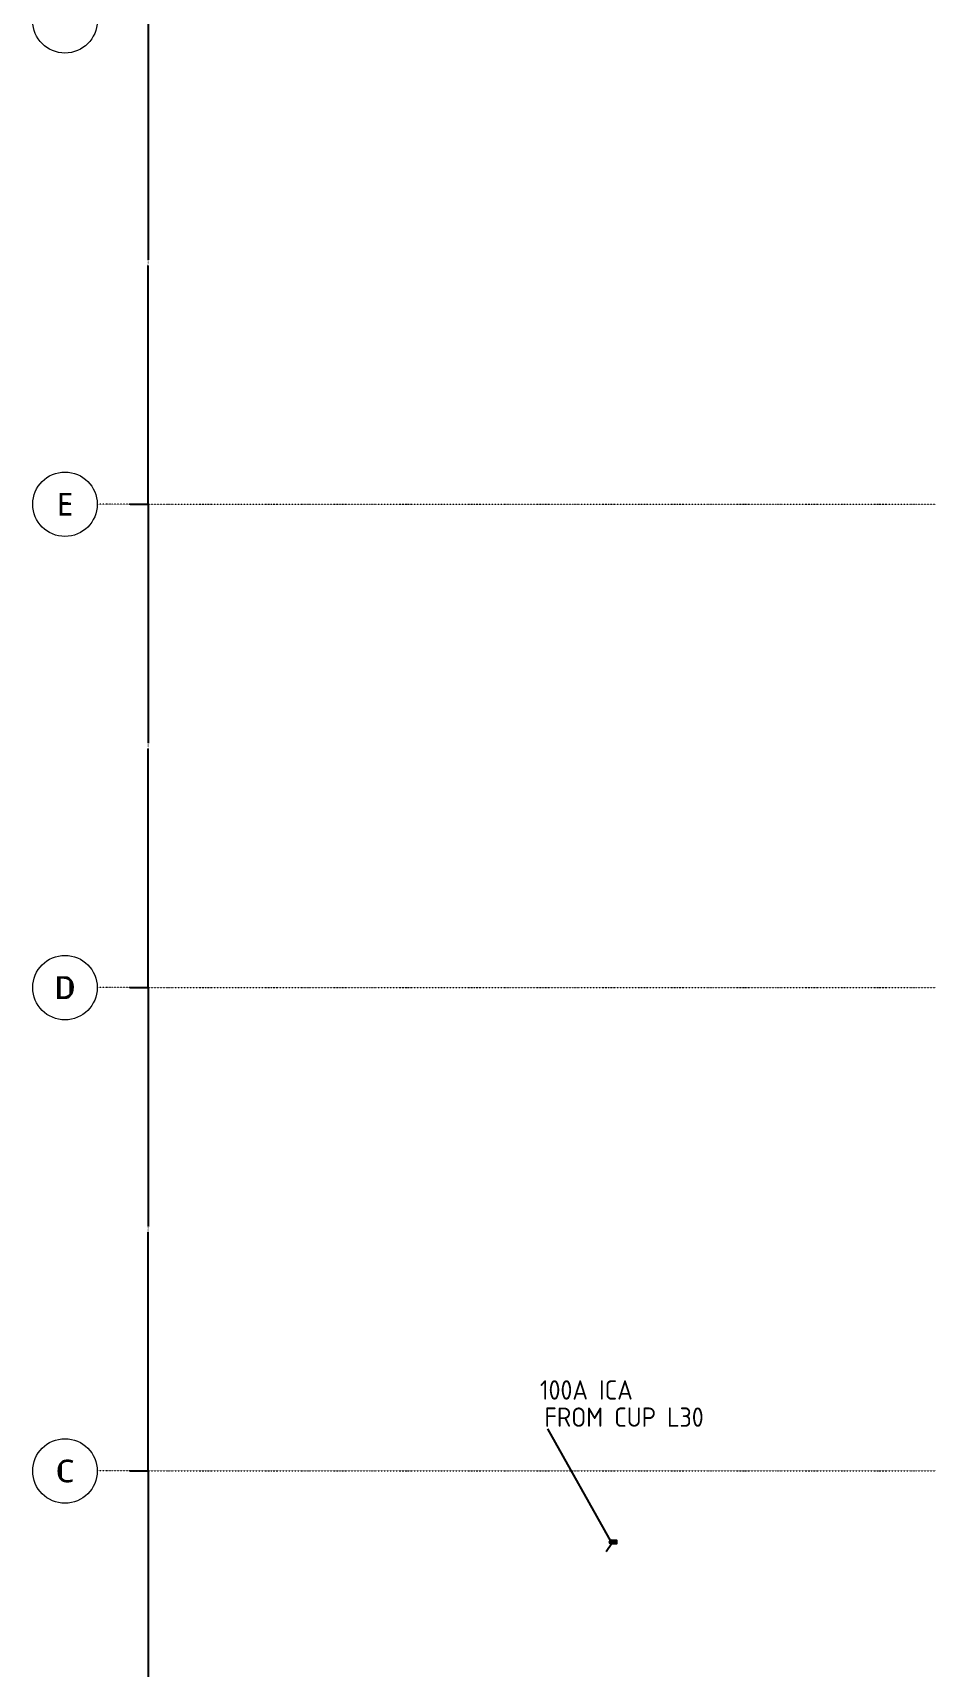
# Model space of a CAD drawing. Extents: x -32000 to 290600, y -29000 to 131250.
# Drawn here: x -32000 to -4256, y 23877 to 74632 of the extents above; entities that cross this region are included whole.
import ezdxf
from ezdxf.enums import TextEntityAlignment as Align

# ---------------------------------------------------------------- set-up
doc = ezdxf.new("R2010")
doc.units = 0
doc.header["$LTSCALE"] = 10
for name, pattern in [('H12PL2$0$JJP_三點線', [0.9, 0.3, -0.15, 0, -0.15, 0, -0.15, 0, -0.15]), ('XFM7P20ICA$0$CENTER', [2, 1.25, -0.25, 0.25, -0.25]), ('XFM7P20ICA$0$H12PL2$0$JJP_三點線', [0.9, 0.3, -0.15, 0, -0.15, 0, -0.15, 0, -0.15])]:
    doc.linetypes.add(name, pattern=pattern)
for name, color, linetype in [('H12PL2$0$A-DIM', 252, 'Continuous'), ('H12PL2$0$S-GRID', 252, 'Continuous'), ('XFM7P20ICA$0$H12PL2$0$A-DIM', 252, 'Continuous'), ('XFM7P20ICA$0$H12PL2$0$S-GRID', 252, 'Continuous'), ('XFM7P20ICA$0$PIPE', 2, 'Continuous'), ('XFM7P20ICA$0$PIPE-TEXT', 1, 'Continuous'), ('XFM7P20ICA$0$U-ICA-PIPE', 130, 'Continuous'), ('XFM7P20ICA$0$U-ICA-TXT', 3, 'Continuous')]:
    doc.layers.add(name, color=color, linetype=linetype)
doc.styles.add('H12PL2$0$dim-txt', font='isocp.shx', dxfattribs={"width": 0.7, "bigfont": 'chineset.shx'})
doc.styles.add('H12PL2$0$Standard', font='', dxfattribs={"width": 0.8})
doc.styles.add('XFM7P20ICA$0$aa-txt', font='isocp.shx', dxfattribs={"bigfont": 'chineset'})
doc.styles.add('XFM7P20ICA$0$dim-txt', font='isocp.shx', dxfattribs={"width": 0.7, "bigfont": 'chineset'})
doc.styles.add('XFM7P20ICA$0$H12PL2$0$dim-txt', font='isocp.shx', dxfattribs={"width": 0.7, "bigfont": 'chineset.shx'})
doc.styles.add('XFM7P20ICA$0$H12PL2$0$Standard', font='isocp.shx', dxfattribs={"bigfont": 'chineset.shx'})
doc.styles.get('H12PL2$0$Standard').set_extended_font_data('Microsoft JhengHei')
doc.dimstyles.new('H12PL2$0$ARCH-dim-200MM', dxfattribs={"dimscale": 200, "dimtxt": 0.3, "dimasz": 0.1, "dimexe": 0.1, "dimexo": 0.1, "dimgap": 0.05, "dimtad": 1, "dimdec": 0, "dimlfac": 10, "dimrnd": 0.5, "dimdsep": 46, "dimtxsty": 'H12PL2$0$dim-txt', "dimblk": 'H12PL2$0$_Dot', "dimcen": 2, "dimclrd": 256, "dimclre": 256, "dimclrt": 256, "dimadec": 0, "dimazin": 0, "dimtfac": 1, "dimtix": 1, "dimtmove": 2, "dimatfit": 3, "dimldrblk": 'H12PL2$0$_OBLIQUE', "dimfxl": 1, "dimtvp": 1, "dimtolj": 1, "dimarcsym": 0})
doc.dimstyles.new('XFM7P20ICA$0$adim-100', dxfattribs={"dimscale": 100, "dimtxt": 0.25, "dimasz": 0.25, "dimexe": 0.1, "dimexo": 0.5, "dimgap": 0.15, "dimtad": 0, "dimdec": 4, "dimtxsty": 'XFM7P20ICA$0$dim-txt', "dimcen": -0.025, "dimclrd": 3, "dimclre": 3, "dimclrt": 256, "dimadec": 0, "dimazin": 0, "dimtfac": 1, "dimtdec": 4, "dimtmove": 0, "dimatfit": 3, "dimfxl": 1.25, "dimarcsym": 0})
doc.dimstyles.new('XFM7P20ICA$0$H12PL2$0$ARCH-dim-200MM', dxfattribs={"dimscale": 200, "dimtxt": 0.3, "dimasz": 0.1, "dimexe": 0.1, "dimexo": 0.1, "dimgap": 0.05, "dimtad": 1, "dimdec": 0, "dimlfac": 10, "dimrnd": 0.5, "dimdsep": 46, "dimtxsty": 'XFM7P20ICA$0$H12PL2$0$dim-txt', "dimblk": 'XFM7P20ICA$0$H12PL2$0$_Dot', "dimcen": 2, "dimclrd": 256, "dimclre": 256, "dimclrt": 256, "dimadec": 0, "dimazin": 0, "dimtfac": 1, "dimtix": 1, "dimtmove": 2, "dimatfit": 3, "dimldrblk": 'XFM7P20ICA$0$H12PL2$0$_OBLIQUE', "dimfxl": 1, "dimtvp": 1, "dimtolj": 1, "dimarcsym": 0})

# ---------------------------------------------------------------- blocks, each defined once
blk = doc.blocks.new('*D85')
at = {"layer": 'DEFPOINTS', "color": 0, "linetype": 'Continuous', "transparency": 16777216}
for p in [(-29000, 75000), (-29000, 60000), (-28420, 60000)]:
    blk.add_point(p, dxfattribs=at)
at = {"layer": 'H12PL2$0$A-DIM', "linetype": 'Continuous', "lineweight": -2, "transparency": 16777216}
for p, q in [((-28980, 75000), (-28400, 75000)), ((-28420, 74980), (-28420, 67588)), ((-28420, 60020), (-28420, 67412)), ((-28980, 60000), (-28400, 60000))]:
    blk.add_line(p, q, dxfattribs=at)
at = {"layer": 'H12PL2$0$A-DIM', "linetype": 'Continuous', "lineweight": 0, "transparency": 16777216, "insert": (-28420, 67500), "char_height": 60, "attachment_point": 5, "rotation": 90, "style": 'H12PL2$0$dim-txt'}
blk.add_mtext('\\A1;150000', dxfattribs=at)
blk = doc.blocks.new('H12PL2$0$_Dot')
blk = doc.blocks.new('H12PL2$0$_OBLIQUE')
at = {"color": 0, "linetype": 'ByBlock', "lineweight": -2}
blk.add_line((-0.5, -0.5), (0.5, 0.5), dxfattribs=at)
blk = doc.blocks.new('*D86')
at = {"layer": 'DEFPOINTS', "color": 0, "linetype": 'Continuous', "transparency": 16777216}
for p in [(-29000, 60000), (-29000, 45000), (-28420, 45000)]:
    blk.add_point(p, dxfattribs=at)
at = {"layer": 'H12PL2$0$A-DIM', "linetype": 'Continuous', "lineweight": -2, "transparency": 16777216}
for p, q in [((-28980, 60000), (-28400, 60000)), ((-28420, 59980), (-28420, 52588)), ((-28420, 45020), (-28420, 52412)), ((-28980, 45000), (-28400, 45000))]:
    blk.add_line(p, q, dxfattribs=at)
at = {"layer": 'H12PL2$0$A-DIM', "linetype": 'Continuous', "lineweight": 0, "transparency": 16777216, "insert": (-28420, 52500), "char_height": 60, "attachment_point": 5, "rotation": 90, "style": 'H12PL2$0$dim-txt'}
blk.add_mtext('\\A1;150000', dxfattribs=at)
blk = doc.blocks.new('*D87')
at = {"layer": 'DEFPOINTS', "color": 0, "linetype": 'Continuous', "transparency": 16777216}
for p in [(-29000, 45000), (-29000, 30000), (-28420, 30000)]:
    blk.add_point(p, dxfattribs=at)
at = {"layer": 'H12PL2$0$A-DIM', "linetype": 'Continuous', "lineweight": -2, "transparency": 16777216}
for p, q in [((-28980, 45000), (-28400, 45000)), ((-28420, 44980), (-28420, 37588)), ((-28420, 30020), (-28420, 37412)), ((-28980, 30000), (-28400, 30000))]:
    blk.add_line(p, q, dxfattribs=at)
at = {"layer": 'H12PL2$0$A-DIM', "linetype": 'Continuous', "lineweight": 0, "transparency": 16777216, "insert": (-28420, 37500), "char_height": 60, "attachment_point": 5, "rotation": 90, "style": 'H12PL2$0$dim-txt'}
blk.add_mtext('\\A1;150000', dxfattribs=at)
blk = doc.blocks.new('*D88')
at = {"layer": 'DEFPOINTS', "color": 0, "linetype": 'Continuous', "transparency": 16777216}
for p in [(-29000, 30000), (-29000, 15000), (-28420, 15000)]:
    blk.add_point(p, dxfattribs=at)
at = {"layer": 'H12PL2$0$A-DIM', "linetype": 'Continuous', "lineweight": -2, "transparency": 16777216}
for p, q in [((-28980, 30000), (-28400, 30000)), ((-28420, 29980), (-28420, 22588)), ((-28420, 15020), (-28420, 22412)), ((-28980, 15000), (-28400, 15000))]:
    blk.add_line(p, q, dxfattribs=at)
at = {"layer": 'H12PL2$0$A-DIM', "linetype": 'Continuous', "lineweight": 0, "transparency": 16777216, "insert": (-28420, 22500), "char_height": 60, "attachment_point": 5, "rotation": 90, "style": 'H12PL2$0$dim-txt'}
blk.add_mtext('\\A1;150000', dxfattribs=at)
blk = doc.blocks.new('*D446')
at = {"layer": 'DEFPOINTS', "color": 0, "linetype": 'Continuous', "transparency": 16777216}
for p in [(-29000, 75000), (-29000, 60000), (-28420, 60000)]:
    blk.add_point(p, dxfattribs=at)
at = {"layer": 'XFM7P20ICA$0$H12PL2$0$A-DIM', "linetype": 'Continuous', "lineweight": -2, "transparency": 16777216}
for p, q in [((-28980, 75000), (-28400, 75000)), ((-28420, 74980), (-28420, 67588)), ((-28420, 60020), (-28420, 67412)), ((-28980, 60000), (-28400, 60000))]:
    blk.add_line(p, q, dxfattribs=at)
at = {"layer": 'XFM7P20ICA$0$H12PL2$0$A-DIM', "linetype": 'Continuous', "lineweight": 0, "transparency": 16777216, "insert": (-28420, 67500), "char_height": 60, "attachment_point": 5, "rotation": 90, "style": 'XFM7P20ICA$0$H12PL2$0$dim-txt'}
blk.add_mtext('\\A1;150000', dxfattribs=at)
blk = doc.blocks.new('XFM7P20ICA$0$H12PL2$0$_Dot')
blk = doc.blocks.new('XFM7P20ICA$0$H12PL2$0$_OBLIQUE')
at = {"color": 0, "linetype": 'ByBlock', "lineweight": -2}
blk.add_line((-0.5, -0.5), (0.5, 0.5), dxfattribs=at)
blk = doc.blocks.new('*D447')
at = {"layer": 'DEFPOINTS', "color": 0, "linetype": 'Continuous', "transparency": 16777216}
for p in [(-29000, 60000), (-29000, 45000), (-28420, 45000)]:
    blk.add_point(p, dxfattribs=at)
at = {"layer": 'XFM7P20ICA$0$H12PL2$0$A-DIM', "linetype": 'Continuous', "lineweight": -2, "transparency": 16777216}
for p, q in [((-28980, 60000), (-28400, 60000)), ((-28420, 59980), (-28420, 52588)), ((-28420, 45020), (-28420, 52412)), ((-28980, 45000), (-28400, 45000))]:
    blk.add_line(p, q, dxfattribs=at)
at = {"layer": 'XFM7P20ICA$0$H12PL2$0$A-DIM', "linetype": 'Continuous', "lineweight": 0, "transparency": 16777216, "insert": (-28420, 52500), "char_height": 60, "attachment_point": 5, "rotation": 90, "style": 'XFM7P20ICA$0$H12PL2$0$dim-txt'}
blk.add_mtext('\\A1;150000', dxfattribs=at)
blk = doc.blocks.new('*D448')
at = {"layer": 'DEFPOINTS', "color": 0, "linetype": 'Continuous', "transparency": 16777216}
for p in [(-29000, 45000), (-29000, 30000), (-28420, 30000)]:
    blk.add_point(p, dxfattribs=at)
at = {"layer": 'XFM7P20ICA$0$H12PL2$0$A-DIM', "linetype": 'Continuous', "lineweight": -2, "transparency": 16777216}
for p, q in [((-28980, 45000), (-28400, 45000)), ((-28420, 44980), (-28420, 37588)), ((-28420, 30020), (-28420, 37412)), ((-28980, 30000), (-28400, 30000))]:
    blk.add_line(p, q, dxfattribs=at)
at = {"layer": 'XFM7P20ICA$0$H12PL2$0$A-DIM', "linetype": 'Continuous', "lineweight": 0, "transparency": 16777216, "insert": (-28420, 37500), "char_height": 60, "attachment_point": 5, "rotation": 90, "style": 'XFM7P20ICA$0$H12PL2$0$dim-txt'}
blk.add_mtext('\\A1;150000', dxfattribs=at)
blk = doc.blocks.new('*D449')
at = {"layer": 'DEFPOINTS', "color": 0, "linetype": 'Continuous', "transparency": 16777216}
for p in [(-29000, 30000), (-29000, 15000), (-28420, 15000)]:
    blk.add_point(p, dxfattribs=at)
at = {"layer": 'XFM7P20ICA$0$H12PL2$0$A-DIM', "linetype": 'Continuous', "lineweight": -2, "transparency": 16777216}
for p, q in [((-28980, 30000), (-28400, 30000)), ((-28420, 29980), (-28420, 22588)), ((-28420, 15020), (-28420, 22412)), ((-28980, 15000), (-28400, 15000))]:
    blk.add_line(p, q, dxfattribs=at)
at = {"layer": 'XFM7P20ICA$0$H12PL2$0$A-DIM', "linetype": 'Continuous', "lineweight": 0, "transparency": 16777216, "insert": (-28420, 22500), "char_height": 60, "attachment_point": 5, "rotation": 90, "style": 'XFM7P20ICA$0$H12PL2$0$dim-txt'}
blk.add_mtext('\\A1;150000', dxfattribs=at)
blk = doc.blocks.new('XFM7P20ICA$0$A$C1EDF0D7A')
at = {"color": 1, "linetype": 'XFM7P20ICA$0$CENTER'}
for p, q in [((0, 70.6501), (0, -70.6501)), ((70.6501, 0), (-152.4, 0))]:
    blk.add_line(p, q, dxfattribs=at)
at = {"color": 0}
blk.add_lwpolyline([(0, -57.15), (-152.4, -57.15), (-152.4, 57.15), (0, 57.15)], dxfattribs=at)
blk.add_arc((0, 0), 57.15, 270, 90, dxfattribs=at)
blk = doc.blocks.new('H12PL2')
at = {"layer": 'H12PL2$0$S-GRID', "linetype": 'H12PL2$0$JJP_三點線', "lineweight": 0}
for p, q in [((-29000, 60000), (-30000, 60000)), ((-29000, 60000), (289600, 60000)), ((-29000, 45000), (-30000, 45000)), ((-29000, 45000), (289600, 45000)), ((-29000, 30000), (-30000, 30000)), ((-29000, 30000), (289600, 30000))]:
    blk.add_line(p, q, dxfattribs=at)
at = {"layer": 'H12PL2$0$S-GRID', "lineweight": 0}
for centre in [(-31000, 75000), (-31000, 60000), (-31000, 45000), (-31000, 30000)]:
    blk.add_circle(centre, 1000, dxfattribs=at)
at = {"layer": 'H12PL2$0$S-GRID', "linetype": 'H12PL2$0$JJP_三點線', "lineweight": 0}
for p in [(-29000, 60000), (-29000, 60000), (-29000, 45000), (-29000, 45000), (-29000, 30000), (-29000, 30000)]:
    blk.add_point(p, dxfattribs=at)
at = {"layer": 'H12PL2$0$S-GRID', "style": 'H12PL2$0$Standard'}
for s, p in [('E', (-31000, 60350)), ('D', (-31000, 45350)), ('C', (-31000, 30350))]:
    blk.add_text(s, height=700, dxfattribs=at).set_placement(p, align=Align.TOP_CENTER)
at = {"layer": 'H12PL2$0$A-DIM', "linetype": 'Continuous', "lineweight": 0}
for base, p1, p2, picture, middle in [((-28420, 60000), (-29000, 75000), (-29000, 60000), '*D85', (-28420, 67500)), ((-28420, 45000), (-29000, 60000), (-29000, 45000), '*D86', (-28420, 52500)), ((-28420, 30000), (-29000, 45000), (-29000, 30000), '*D87', (-28420, 37500)), ((-28420, 15000), (-29000, 30000), (-29000, 15000), '*D88', (-28420, 22500))]:
    dim = blk.add_linear_dim(base=base, p1=p1, p2=p2, angle=270, dimstyle='H12PL2$0$ARCH-dim-200MM', dxfattribs=at)
    dim.commit()
    dim.dimension.update_dxf_attribs({"geometry": picture, "text_midpoint": middle, "dimtype": 128, "text_rotation": 90})
blk = doc.blocks.new('XFM7P20ICA$0$H12PL2')
at = {"layer": 'XFM7P20ICA$0$H12PL2$0$S-GRID', "linetype": 'XFM7P20ICA$0$H12PL2$0$JJP_三點線', "lineweight": 0}
for p, q in [((-29000, 60000), (-30000, 60000)), ((-29000, 60000), (289600, 60000)), ((-29000, 45000), (-30000, 45000)), ((-29000, 45000), (289600, 45000)), ((-29000, 30000), (-30000, 30000)), ((-29000, 30000), (289600, 30000))]:
    blk.add_line(p, q, dxfattribs=at)
at = {"layer": 'XFM7P20ICA$0$H12PL2$0$S-GRID', "lineweight": 0}
for centre in [(-31000, 75000), (-31000, 60000), (-31000, 45000), (-31000, 30000)]:
    blk.add_circle(centre, 1000, dxfattribs=at)
at = {"layer": 'XFM7P20ICA$0$H12PL2$0$S-GRID', "linetype": 'XFM7P20ICA$0$H12PL2$0$JJP_三點線', "lineweight": 0}
for p in [(-29000, 60000), (-29000, 60000), (-29000, 45000), (-29000, 45000), (-29000, 30000), (-29000, 30000)]:
    blk.add_point(p, dxfattribs=at)
at = {"layer": 'XFM7P20ICA$0$H12PL2$0$S-GRID', "style": 'XFM7P20ICA$0$H12PL2$0$Standard'}
for s, p in [('E', (-31000, 60350)), ('D', (-31000, 45350)), ('C', (-31000, 30350))]:
    blk.add_text(s, height=700, dxfattribs=at).set_placement(p, align=Align.TOP_CENTER)
at = {"layer": 'XFM7P20ICA$0$H12PL2$0$A-DIM', "linetype": 'Continuous', "lineweight": 0}
for base, p1, p2, picture, middle in [((-28420, 60000), (-29000, 75000), (-29000, 60000), '*D446', (-28420, 67500)), ((-28420, 45000), (-29000, 60000), (-29000, 45000), '*D447', (-28420, 52500)), ((-28420, 30000), (-29000, 45000), (-29000, 30000), '*D448', (-28420, 37500)), ((-28420, 15000), (-29000, 30000), (-29000, 15000), '*D449', (-28420, 22500))]:
    dim = blk.add_linear_dim(base=base, p1=p1, p2=p2, angle=270, dimstyle='XFM7P20ICA$0$H12PL2$0$ARCH-dim-200MM', dxfattribs=at)
    dim.commit()
    dim.dimension.update_dxf_attribs({"geometry": picture, "text_midpoint": middle, "dimtype": 128, "text_rotation": 90})
blk = doc.blocks.new('XFM7P20ICA')
at = {"layer": 'XFM7P20ICA$0$PIPE'}
h = blk.add_hatch(dxfattribs=at)
h.set_pattern_fill('ANSI31', color=256, scale=15, style=0)
h.set_pattern_definition([(45, (-51365.645, -36266.04), (-33.67596, 33.67596), [])])
edge = h.paths.add_edge_path()
edge.add_arc((-14049.4012, 27791.99071), 57.15, 90, 270)
edge.add_arc((-14049.4012, 27763.41571), 28.575, 270, 450)
edge.add_arc((-14049.4012, 27820.56571), 28.575, 90, 270, ccw=False)
blk.add_lwpolyline([(-14049.4012, 27849.14071, 1), (-14049.4012, 27791.99071, -1), (-14049.4012, 27734.84071, -1)], format="xyb", close=True, dxfattribs=at)
blk.add_circle((-14049.4012, 27791.99071), 57.15, dxfattribs=at)
blk.add_blockref('XFM7P20ICA$0$H12PL2', (0, 0))
at = {"layer": 'XFM7P20ICA$0$U-ICA-PIPE', "rotation": 180}
blk.add_blockref('XFM7P20ICA$0$A$C1EDF0D7A', (-14049.4012, 27791.99071), dxfattribs=at)
at = {"layer": 'XFM7P20ICA$0$U-ICA-TXT', "extrusion": (0, 0, -1), "style": 'XFM7P20ICA$0$aa-txt', "text_generation_flag": 2}
for s, p in [('100A ICA', (16270.98263, 32214.77771, 0)), ('FROM CUP L30', (16128.97415, 31370.43534, 0))]:
    blk.add_text(s, height=600, dxfattribs=at).set_placement(p)
at = {"layer": 'XFM7P20ICA$0$PIPE-TEXT'}
blk.add_leader([(-16032.2135, 31308.79698), (-14040.95959, 27752.47108), (-14209.98125, 27490.3278)], dimstyle='XFM7P20ICA$0$adim-100', override={"dimasz": 1}, dxfattribs=at)

msp = doc.modelspace()

# ---------------------------------------------------------------- block references
for name in ['H12PL2', 'XFM7P20ICA']:
    msp.add_blockref(name, (0, 0))

doc.saveas('drawing.dxf')
